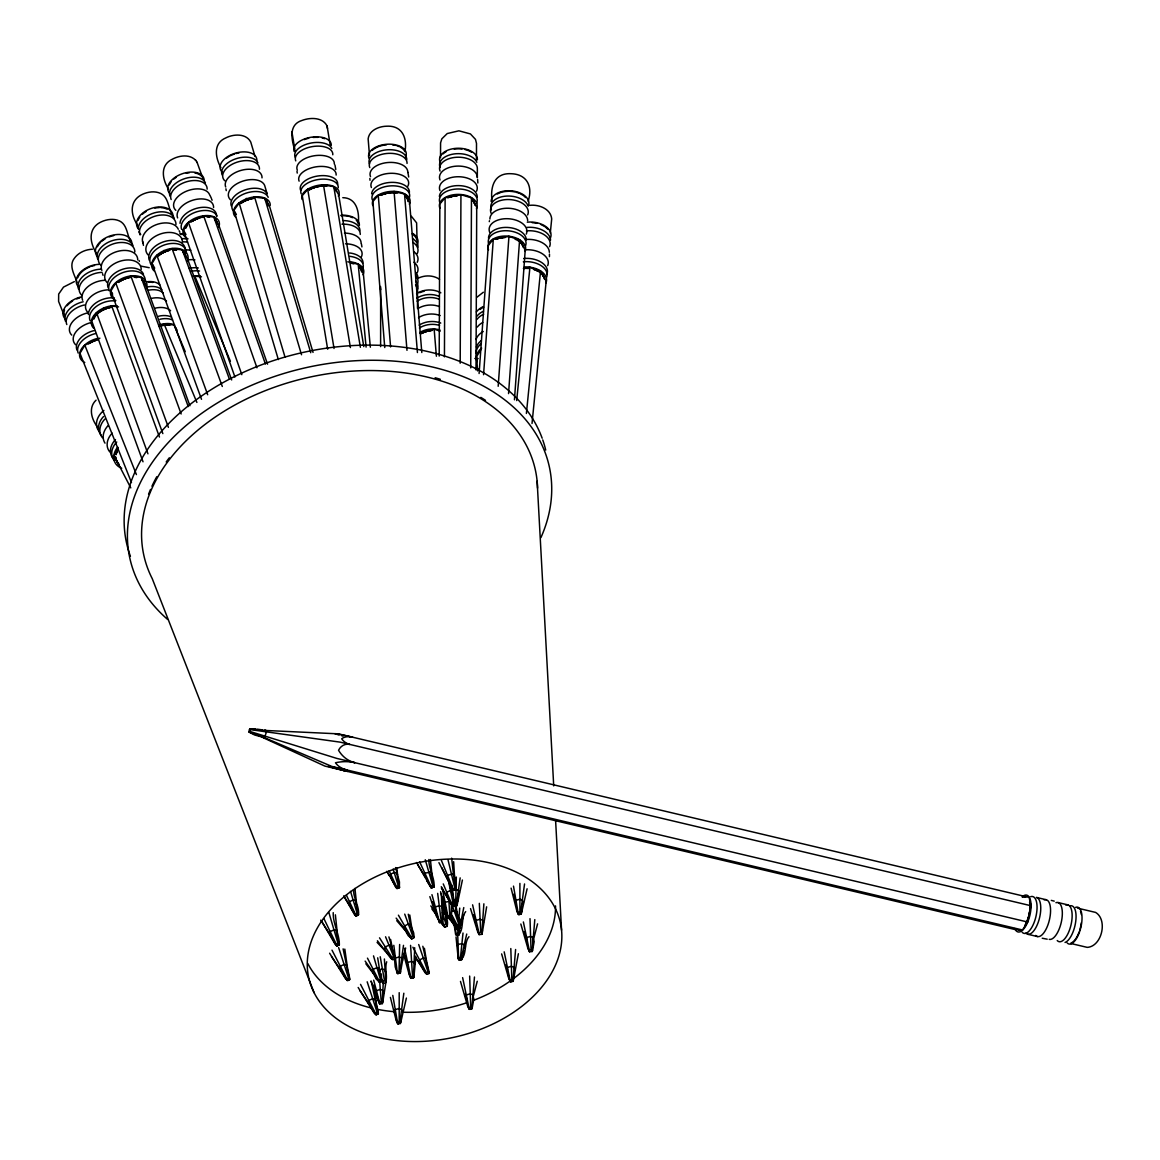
<?xml version="1.0" encoding="UTF-8"?>
<svg xmlns="http://www.w3.org/2000/svg" width="1160" height="1160" viewBox="0 0 1160 1160"><rect width="100%" height="100%" fill="white"/><g stroke="black" fill="none" stroke-linecap="round" stroke-linejoin="round"><path stroke-width="1.5" d="M380.611 346.623L380.654 286.825M402.679 959.987L400.388 972.921L397.416 973.515L395.197 966.874L394.545 959.233L395.734 957.797L399.228 957.101L401.548 957.827L402.679 959.987L405.652 947.981M417.078 241.817L416.614 222.865L411.336 216.238M417.484 308.357L417.498 288.449L415.555 284.794M396.154 918.126L403.796 927.797L408.175 935.641L411.974 938.861L414.062 937.381L413.7 933.003L410.437 924.621L408.276 914.225M439.19 356.062L439.843 204.03L445.121 197.78L460.94 194.706L471.467 197.867L476.716 207.292L476.006 369.967M440.51 157.571L440.583 142.825L441.844 138.823L447.238 133.545L458.911 130.819L470.423 133.922L475.484 139.374L476.513 143.419L476.455 159.804M444.439 356.845L445.121 197.78M460.201 363.211L460.94 194.706M470.728 367.88L471.467 197.867M474.092 200.811L474.092 202.579A16.66 9.918 0.2 0 1 474.904 205.131M451.414 904.206L451.182 917.487L448.963 918.372L445.541 911.528L440.568 891.75M399.2 992.67L399.2 1021.365L400.287 1023.511L397.721 1023.772L396.198 1020.568L390.398 997.397M519.898 883.398L519.912 912.093L520.985 914.239L518.418 914.501L516.91 911.296L511.096 888.125M426.691 880.484L431.245 888.023L434.101 886.791C434.696 877.207 428.605 869.072 428.852 859.502M400.388 972.921L399.04 971.558L399.635 944.486M321.639 921.185L335.226 944.37L337.255 945.965L339.358 944.603C339.358 933.553 332.876 923.911 333.224 912.644M343.723 895.81L354.423 914.471L356.454 916.066L358.556 914.704C359.296 905.902 353.394 898.536 353.553 889.792M390.876 877.917L395.56 886.965L396.865 888.473L399.359 887.777L399.461 881.977L395.546 867.564M455.677 904.191L453.85 904.539L454.082 906.076L457.04 905.496L455.677 904.191L456.315 877.062M532.991 946.183L532.991 941.398L537.587 923.853M549.434 256.65L549.463 254.04M429.852 896.622L436.377 916.212L440.249 922.91L442.467 921.954L442.873 919.59L443.062 897.376M441.8 867.709L452.009 888.589L453.241 890.329L455.764 889.72L456.112 883.587L454.502 875.931L453.647 861.691M442.076 922.403L442.192 920.373M414.685 947.72L413.482 977.894L410.901 978.17L409.291 974.922L403.39 953.491M414.004 972.964L413.482 977.894M465.682 911.63C460.361 917.864 464.754 931.842 456.997 935.54L457.113 933.858M479.095 373.52L488.302 245.485L493.304 239.192L508.95 236.423L519.593 239.975L525.234 249.835L514.446 399.779M492.087 201.564C490.042 186.513 494.377 172.651 511.342 173.725C526.945 174.246 533.121 186.528 528.104 201.347M483.56 374.695L493.304 239.192M458.127 928.188L457.75 933.38L459.157 934.771M498.176 386.28L508.95 236.423M461.129 925.448L461.288 923.259M508.544 393.602L519.593 239.975M522.421 244.905L522.537 243.165M454.241 903.364L452.69 891.359L450.341 890.677L446.934 892.069L446.31 895.651L451.37 904.539L453.908 904.032L454.807 899.464M382.032 982.143L383.757 983.477L385.555 982.781C387.962 976.053 384.337 968.702 386.7 961.785M383.293 981.316L382.278 1003.632L379.712 1003.98L376.884 995.164M442.467 921.954L441.351 893.664M457.75 901.146L458.055 897.637M459.737 908.091L458.795 918.909L461.143 919.691L462.39 921.866M385.903 982.129L384.38 958.972M468.974 936.714C463.507 942.819 467.451 956.754 459.664 960.306L458.243 958.885L460.418 958.131L463.014 933.032M456.039 936.99L458.243 958.885M516.678 400.562L529.917 267.365L540.546 271.135L546.172 281.213L532.019 423.487M526.393 413.467L540.546 271.135M543.359 276.167L543.533 274.442M483.879 903.829L481.748 934.337L479.167 934.627L477.587 931.437L470.525 908.599M550.289 233.117L551.696 218.95C550.841 208.771 538.747 204.319 529.902 205.335M295.133 151.351C291.769 140.49 287.868 124.729 302.093 120.422C310.169 117.349 322.697 117.073 327.091 126.063L330.31 145.551M365.139 961.118L372.346 971.268L376.232 979.083L379.683 982.23L381.771 980.794L381.234 973.849M441.858 923.969L444.541 926.985L447.049 926.39C449.34 918.851 442.685 912.021 443.599 904.409M459.664 960.306L459.838 958.653M474.469 977.024L471.772 1008.91L469.191 1009.214L467.611 1006.024L460.476 981.418M515.605 949.504L512.909 981.404L510.342 981.693L508.762 978.518L501.627 953.911M534.803 919.619L532.106 951.505L529.54 951.809L527.96 948.619L520.826 924.012M453.908 904.032L454.038 902.958M385.555 982.781L385.7 981.606M382.901 1000.326L382.278 1003.632M482.444 930.509L481.748 934.337M413.859 977.431L415.86 956.826M403.839 993.236L399.968 1021.612M524.552 883.963L520.68 912.34M403.506 945.356L399.794 971.805M460.172 877.888L456.431 904.409M513.735 977.532L512.909 981.404M473.251 995.236L472.657 998.803L477.253 981.259M450.79 917.937L451.124 915.994M463.42 953.752L464.072 950.373M489.274 221.632L489.447 220.762M482.111 933.756L486.635 906.844M382.626 1003.009L385.903 982.346M249.82 732.105L250.444 729.06L249.284 729.596L249.023 732.076L254.591 734.976L264.465 737.673L331.774 766.412L1022.482 929.986L1027.601 922.011L1030.921 905.728L1029.138 897.419L338.415 733.845L264.407 730.409L265.945 730.481L266.336 732.322L264.465 737.673L249.023 732.076M401.302 1019.741L400.287 1023.511M522 910.469L520.985 914.239M463.783 907.584L458.504 933.626M513.271 980.823L518.389 953.752M466.726 934.046L461.173 958.407L461.825 959.566M462.405 880.034L457.04 905.496M400.635 1022.946L406.391 998.064M527.104 888.792L521.347 913.674M451.182 917.487L452.357 903.857M460.288 930.566L458.809 935.221M462.245 919.837L463.666 914.689M456.663 905.945L457.2 904.089M400.012 973.385L400.534 971.587M471.772 1008.91L472.207 1007.445M532.106 951.505L532.541 950.04M463.101 955.434L461.462 960.016M472.12 1008.33L473.846 998.919L472.453 994.555L470.09 993.83L466.639 994.86L465.566 996.614M532.469 950.924L534.195 941.514L532.803 937.149L530.439 936.424L526.988 937.454L525.9 939.208M119.755 467.016L114.1 455.721L117.943 447.876M392.312 959.494L391.993 957.522L394.443 956.783L395.096 958.087L393.051 959.624L390.935 958.45L377.435 940.76M450.689 903.104L453.56 901.929M378.928 982.056L378.61 980.04L381.118 979.446L381.771 980.794M411.249 938.715L410.611 937.425L412.685 935.932L414.062 937.381M444.541 926.985L444.222 924.969L445.976 924.201L447.383 925.723M456.967 928.449L459.012 926.941L460.375 928.232L458.316 929.755L456.17 928.42L449.587 918.285L457.591 929.653M383.003 983.26L382.684 981.201L385.236 980.736M379.712 1003.98L376.957 998.383L375.623 992.481L376.724 990.567L380.175 989.422L382.524 990.19L383.786 992.873M379.045 1002.588L381.974 1001.616M118.552 306.892L111.708 306.022L96.555 312.808L91.683 320.885L143.028 461.796M162.85 433.608L110.881 290.986L115.753 282.91L130.906 276.123L141.172 277.428L146.551 286.81L189.906 405.753M99.891 338.183L84.84 345.216L79.953 353.293L131.471 482.546M201.521 399.301L152.018 263.48L156.904 255.403L172.057 248.617L182.323 249.922L187.702 259.303L231.667 379.943M355.351 904.206L356.424 902.422L354.945 888.415M336.516 945.879L335.907 944.791L337.995 943.428L339.358 944.603M355.714 915.98L355.105 914.892L357.193 913.529L358.556 914.704M396.865 888.473L389.688 875.843L390.775 874.06L394.125 872.552L396.387 872.842L397.111 874.829L399.359 887.777M396.241 887.385L398.344 886.022L399.707 887.197M347.058 980.49L346.811 978.851L349.276 978.112L349.537 979.751L347.797 980.562L345.695 978.982L329.614 953.23M375.623 1014.724L375.361 1013.086L377.826 1012.346L378.087 1013.985L376.348 1014.797L374.245 1013.216L358.164 987.479M480.776 349.812L476.688 356.439L477.543 370.895M394.53 1011.259L395.603 1009.49L399.054 1008.518L401.433 1009.302L402.709 1011.839M397.053 1022.453L399.2 1021.365M515.228 901.987L516.316 900.218L519.767 899.246L522.13 900.029L523.407 902.567L522.319 904.321M518.418 914.501L517.795 913.051L519.912 912.093M468.524 1007.909L471.453 1007.039M506.702 969.107L507.79 967.353L511.241 966.323L513.604 967.048L514.88 969.528M509.675 980.403L512.604 979.518M528.873 950.504L531.802 949.634M426.474 974.255L426.286 972.66L428.736 971.92L428.939 973.53L427.199 974.327L425.053 972.718L414.584 955.593M457.185 926.419L456.997 924.81L459.462 924.085L459.65 925.68L457.185 926.419L450.921 916.951M475.325 922.069L476.455 920.301L479.935 919.285L482.27 920.025L483.474 922.534M479.167 934.627L478.906 932.741L481.487 932.452M234.929 377.014L183.396 230.144L188.457 222.531L203.681 215.948L213.846 216.993L218.964 225.663L267.554 364.168M430.795 875.553L431.911 873.857L430.389 859.545M431.245 888.023L431.027 886.472L433.507 885.776L434.101 886.791M278.342 359.571L233.929 210.323L239.177 203.087L254.62 197.099L264.799 198.36L269.714 206.843L313.04 352.408M453.241 890.329L452.675 889.343L454.836 888.125L456.141 889.198M96.062 400.171C87.856 407.856 91.727 420.065 98.049 427.663M456.997 935.54L455.575 934.148L457.75 933.38M457.243 945.719L458.36 944.327L461.81 943.761L464.159 944.603L465.392 946.821L464.29 948.213M396.822 972.399L399.04 971.558M410.307 977.14L413.264 976.401M458.229 893.678L459.389 892.286L458.229 890.213L455.909 889.517L452.414 890.184L451.24 891.576L449.283 882.948M421.805 352.538L409.625 202.725L404.536 194.01L394.081 191.53L378.262 195.3L372.897 201.536L384.757 347.55M444.236 903.596L445.425 902.219L448.92 901.392L449.834 916.298L450.587 916.487M447.629 917.183L449.834 916.298M363.79 346.608L338.647 194.662L333.79 186.673L323.481 184.933L307.719 189.413L302.267 195.663L327.671 349.218M438.944 921.866L441.902 921.026M477.007 297.163L483.343 292.233M159.572 326.105L164.096 324.002L174.072 324.988L185.252 351.712M451.632 911.412L456.054 910.6L459.462 919.764L460.027 925.114M419.195 277.762C425.691 274.964 433.564 275.297 439.51 279.27M74.341 281.619L63.51 287.1L58.681 294.06L58.594 301.411L64.467 316.129A17.98 11.31 -21.7 0 1 64.525 309.995M420.036 333.34L434.159 329.193L440.22 331.107M523.667 268.395L529.917 267.365M92.438 249.226C85.463 249.487 78.344 252.633 74.254 258.433C68.498 265.857 74.675 275.021 77.111 282.344M249.646 729.016L255.823 728.987M250.444 729.06L265.945 730.481M1022.221 897.086L1025.672 897.245M1022.482 929.986L1015.565 929.653L343.621 770.501A43.456 3.016 11.5 0 1 328.309 766.238A42.166 2.929 11.5 0 1 347.101 770.037A24.795 17.168 -12.2 0 1 335.472 762.758A33.06 22.881 -12.2 0 1 354.902 762.7A28.869 26.259 -87.2 0 1 338.546 750.288A11.165 10.164 -87.2 0 1 349.798 744.43A8.787 5.22 32.7 0 1 341.707 738.818A17.762 10.556 32.7 0 1 352.77 737.238A19.865 1.377 11.5 0 0 334.964 733.671A34.466 2.392 11.5 0 0 339.068 735.005M140.983 266.133L149.205 267.699M342.794 197.679C356.845 197.867 359.542 212.294 358.281 223.793M201.463 276.82L194.822 276.167L230.405 361.267M250.575 729.654L340.214 742.154L1030.921 905.728M1047.205 939.18L1042.231 938.237M257.361 729.19L261.957 729.828M1051.293 900.392L1054.237 901.131M343.621 770.501L347.565 771.443M347.754 261.798L358.208 264.277L363.312 273.209L370.359 347.188M1046.262 899.754L1036.46 897.434A18.922 7.757 -76.7 0 1 1038.939 920.112A18.922 7.757 -76.7 0 1 1025.861 933.118M1058.036 902.538L1067.823 904.858M1077.509 908.12L1095.606 912.413C1108.017 919.822 1101.884 946.516 1087.239 947.372L1070.782 943.486M1027.601 922.011L336.893 758.437L250.198 731.539M1019.031 929.812L1020.988 930.277M1027.659 934.235L1037.46 936.555M460.418 958.131L461.173 958.407M262.943 737.601L324.858 766.079L346.144 771.095A35.627 21.17 32.7 0 1 341.881 769.732M391.659 958.189L385.323 950.562L384.497 948.967L385.512 946.879L388.803 945.212L391.065 945.632L394.443 956.783M410.611 937.425L403.796 927.797L404.854 925.767L408.175 924.172L410.437 924.621L411.205 926.274L413.424 936.077M451.37 904.539L441.278 886.689M377.101 942.413L385.743 951.461M195.692 160.341C189.689 153.874 179.147 155.44 172.144 159.311C159.819 165.227 162.24 179.307 168.562 189.196M378.262 980.707L372.346 971.268L373.404 969.238L376.753 967.744L379.074 968.281L380.335 970.877M443.874 925.636L440.771 921.751M392.196 958.682L393.051 959.624M445.077 913.964L450.79 920.576M396.763 920.707L405.014 930.277M456.634 925.39L452.965 920.634M425.909 973.226L418.673 961.524L419.804 959.769L423.139 958.218L425.343 958.435L426.416 960.422L429.301 972.95M346.449 979.432L339.488 967.889L340.576 966.106L343.896 964.54L346.144 964.772L347.318 966.788L349.885 979.17M375.013 1013.666L368.039 1002.124L369.126 1000.34L372.447 998.789L374.695 999.006L375.869 1001.036L378.435 1013.405M355.105 914.892L348.551 903.35L349.624 901.566L352.974 900.073L355.236 900.348L355.961 902.335L358.208 915.284M335.907 944.791L329.353 933.249L330.426 931.465L333.775 929.957L336.037 930.247L338.735 943.515M445.063 912.659L448.456 916.879M411.176 937.845L411.974 938.861M457.432 928.594L458.316 929.755M430.664 887.009L416.512 862.504M365.893 963.83L373.607 973.863M431.897 908.99L437.146 915.936M381.147 980.287L382.336 981.853M414.584 956.246L419.746 963.51M197.069 162.299L202.754 178.118M195.431 159.964L197.331 162.69M430.824 905.902L436.972 914.674M452.675 889.343L438.929 862.634M391.993 957.522L379.523 937.845M360.079 990.901L369.214 1004.139M331.528 956.652L340.663 969.905M442.236 903.307L446.325 909.237M441.409 888.154L447.195 896.868M457.301 927.812L451.501 918.067M379.683 982.23L378.087 979.518M444.657 926.188L445.295 927.159M386.947 871.856L389.89 876.394M344.81 897.84L349.74 905.423M320.682 920.156L330.542 935.322M386.802 871.319L389.688 875.843M410.945 936.772L398.416 915.182M417.687 864.562L425.184 876.771L424.052 874.857L425.169 873.176L430.78 871.943L433.507 885.776M456.997 924.998L457.91 926.492M442.438 907.976L441.365 906.207L439.089 905.815L435.595 906.815L434.391 908.193L435.464 909.947L432.404 901.624M183.396 230.144L185.963 234.494M456.997 924.81L451.994 915.269M426.286 972.66L412.887 947.212M233.929 210.323L236.393 214.556M454.502 875.931L453.415 874.06L451.646 858.154M447.688 878.584L446.6 876.699L447.76 875.104L453.415 874.06L455.575 888.227M375.507 1013.347L376.348 1014.797M375.361 1013.086L360.543 984.376M346.811 978.851L331.992 950.141M346.956 979.112L347.797 980.562M152.018 263.48L154.715 268.177M110.881 290.986L112.665 294.118M414.86 963.989L413.728 962.017L411.423 961.466L407.928 962.351L406.754 963.771L407.885 965.743L404.854 955.492M378.61 980.04L367.459 958.145M444.222 924.969L441.612 920.112M396.589 886.806L389.151 870.856M355.453 914.312L346.39 895.172M336.255 944.211L323.959 918.691M209.989 195.358L211.497 198.577M396.836 887.124L397.604 888.56M355.7 914.631L356.454 916.066M336.501 944.53L337.255 945.965M431.027 886.472L419.645 861.837M452.125 904.756L451.037 902.32M388.904 936.903L395.096 958.087M114.1 455.721L130.79 487.896M179.133 230.71L179.887 232.232M439.51 922.794L435.855 912.253M431.201 886.515L431.984 888.096M451.022 902.437L443.25 883.906M529.54 951.809L528.061 947.938M510.342 981.693L508.863 977.837M469.191 1009.214L467.712 1005.343M453.052 888.821L441.423 860.459M385.83 972.356L384.569 969.673L382.22 968.991L378.798 970.311L379.189 971.92M381.756 979.156L382.684 981.201M410.901 978.17L409.132 973.284M397.721 1023.772L396.43 1019.959M453.27 888.748L453.98 890.416M175.827 327.845L176.508 329.454M164.096 324.002L196.895 402.433M370.91 981.142L375.623 992.481M447.412 916.255L448.209 918.198M373.607 987.001L376.232 993.526M84.84 345.216L136.416 474.585M314.142 992.771L152.25 578.666A200.361 138.678 -12.2 0 1 305.225 378.146A200.361 138.678 -12.2 0 1 537.558 488.113M139.07 260.521L139.374 261.319M385.555 936.787L393.704 956.652M171.578 213.629C168.156 207.031 168.272 196.997 160.602 193.444C155.556 191.11 149.698 191.56 144.594 193.444C130.022 198.679 129.311 212.831 137.446 224.938M184.425 253.025L185.006 254.606M182.323 249.922L229.39 379.059M172.057 248.617L222.299 386.468M163.908 250.429L164.474 252.01M156.904 255.403L207.683 394.733M130.428 241.135C127.005 234.537 127.136 224.504 119.465 220.951C114.419 218.617 108.562 219.081 103.457 220.951C87.899 226.591 88.697 241.439 96.889 254.069M143.289 280.531L143.869 282.112M141.172 277.428L188.239 406.565M130.906 276.123L181.149 413.975M115.753 282.91L168.403 427.344M111.708 306.022L159.471 437.059M103.559 307.835L104.139 309.415M96.555 312.808L147.958 453.836M478.413 933.162L476.688 926.448M458.185 924.578L459.012 926.941M215.818 219.661L216.412 221.328M213.846 216.993L265.423 364.008M203.681 215.948L256.954 367.778M188.457 222.531L241.831 374.665M439.336 921.417L431.94 894.664M379.407 1001.964L373.679 980.171M103.051 275.34L102.529 273.716M404.724 914.123L412.685 935.932M458.736 920.518L459.766 923.534M473.236 914.558L475.991 922.896M211.816 199.418L212.091 200.26M396.807 971.659L397.416 973.515M451.632 903.538L458.736 924.012M418.702 944.53L428.025 971.848M453.488 904.177L454.082 906.076M367.183 981.809L377.101 1012.274M338.618 947.575L348.536 978.039M478.906 932.741L472.599 904.843M524.189 931.639L527.176 941.702M505.992 964.888L507.486 969.919M255.012 156.397L250.749 142.042C246.108 133.139 233.392 133.951 225.736 137.953C212.962 143.318 215.238 157.571 220.951 167.765M266.742 200.868L267.264 202.594M264.799 198.36L310.735 352.712M254.62 197.099L301.527 354.743M246.384 198.36L246.906 200.085M239.177 203.087L285.084 357.324M465.334 994.077L466.842 999.108M455.575 934.148L454.14 924.462M529.221 949.924L523.363 921.954M510.023 979.823L504.179 951.853M468.887 1007.33L462.623 977.634M410.698 976.677L404.564 948.3M393.138 869.072L398.344 886.022M350.523 891.373L357.193 913.529M328.875 912.558L337.995 943.428M517.128 910.687L517.795 913.051M442.961 896.796L444.875 903.785M373.505 955.869L380.364 979.258M448.007 916.734L442.308 888.371M425.271 859.763L432.782 885.704M518.1 912.601L513.488 886.124M397.401 1021.873L392.79 995.396M513.88 894.201L515.635 901.088M445.976 924.201L442.409 912.615L444.729 913.166L445.338 914.79L446.73 924.375M394.473 957.522L394.762 958.755M455.793 933.409L456.228 935.293M448.007 859.807L454.836 888.125M143.448 245.383L142.637 241.367M334.979 164.966L335.776 169.476M454.981 905.394L459.462 924.085M422.834 946.27L428.939 973.53M226.258 190.617L225.91 188.819M458.896 960.045L458.229 955.26M397.213 971.935L393.805 945.313M456.315 912.064L457.011 915.515M390.587 939.397L392.312 948.126M413.467 936.743L413.714 938.034M371.33 981.316L377.826 1012.346M343.113 948.851L349.537 979.751M448.702 882.006L452.806 901.712M445.541 907.787L446.513 913.195M407.914 172.362L408.683 177.001M508.095 973.472L508.602 976.386M361.427 244.006L361.935 246.92M455.982 905.627L457.127 912.587M333.79 186.673L360.368 347.289M323.481 184.933L350.392 347.55M307.719 189.413L334.036 348.493M291.914 131.863L294.742 148.871M424.4 948.256L426.416 960.422M380.219 956.754L384.467 980.519M327.091 126.063L327.497 128.528M377.812 1012.274L378.087 1013.985M411.379 976.589L411.655 978.359M409.77 914.993L411.655 927.101M455.938 933.698L455.213 924.578M451.617 884.906L452.603 895.332M297.236 173.072L296.989 171.216M373.622 985.115L375.869 1001.036M344.81 949.112L347.318 966.788M395.85 1015.653L396.227 1018.523M377.682 957.827L381.118 979.446M459.447 924.752L459.751 927.043M458.606 958.421L457.736 935.409M433.521 885.515L433.738 887.327M338.807 943.486L339.01 945.183M477.615 179.423L477.848 182.99M437.668 893.36L441.162 920.895M510.965 980.649L511.111 981.94M469.814 1008.156L469.959 1009.446M396.836 867.912L397.575 874.915M335.37 914.805L337.226 932.321M370.011 180.25L369.866 178.422M395.85 965.279L396.184 968.731M360.586 266.959L360.76 268.743M358.208 264.277L366.096 347.101M434.159 329.193L436.392 356.221M405.087 150.945C407.29 136.793 401.52 125.207 386.309 126.222C378.769 126.44 369.185 130.369 368.14 138.852L369.504 155.614M406.942 196.562L407.087 198.374A16.66 9.425 -4.6 0 0 405.232 196.243M404.536 194.01L417.426 352.538M394.081 191.53L406.986 350.32M378.262 195.3L390.587 346.927M455.619 887.835L455.764 889.72M381.205 1001.356L379.61 980.403M381.35 980.243L381.437 981.462M446.977 925.158L447.049 926.39M445.571 908.512L445.976 915.747M537.138 481.212L553.712 785.9M555.582 820.163L561.556 930.131A128.803 89.146 -12.2 0 1 378.58 1037.46A128.803 89.146 -12.2 0 1 363.544 883.238A128.803 89.146 -12.2 0 1 561.556 930.131M519.115 913.5L519.187 914.761M412.525 976.212L410.582 945.356M398.416 1022.772L398.489 1024.034M460.274 926.332L460.375 928.232M480.718 932.205L479.326 903.336M398.112 972.08L398.17 973.762M531.034 949.387L530.004 918.647M511.836 979.286L510.806 948.546M470.685 1006.793L469.655 976.053M454.792 904.568L454.836 906.308M412.191 233.885A17.98 11.063 0 0 1 416.599 238.931M415.729 281.213A18.922 11.643 0 0 1 417.209 290.087M380.654 289.406A18.922 11.643 0 0 1 380.161 286.375M415.744 275.892A18.922 11.643 0 0 1 417.209 284.765M412.873 233.493A18.922 11.643 0 0 1 417.238 244.832M412.873 238.8A18.922 11.643 0 0 1 418.021 247.138M415.744 272.586A18.922 11.643 0 0 1 417.991 278.458M413.946 251.749A18.922 11.643 0 0 1 417.223 262.32M413.932 262.189A18.922 11.643 0 0 1 417.209 272.76M412.873 242.28A18.922 11.643 0 0 1 417.223 253.619M148.799 282.214A17.98 10.962 -22.7 0 1 152.874 282.445M158.847 325.09A18.922 11.527 -22.7 0 1 174.551 324.916M159.152 326.41A16.718 10.194 -22.7 0 1 161.922 325.626M163.299 325.351A16.718 10.194 -22.7 0 1 169.809 325.293M175.45 327.932A16.718 10.194 -22.7 0 1 176.915 330.194M159.921 319.261A18.922 11.527 -22.7 0 1 172.492 319.986M145.986 281.894A18.922 11.527 -22.7 0 1 159.732 284.809M146.479 287.129A18.922 11.527 -22.7 0 1 161.791 289.739M158.644 316.201A18.922 11.527 -22.7 0 1 171.201 316.912M151.221 298.424A18.922 11.527 -22.7 0 1 166.518 301.049M155.266 308.125A18.922 11.527 -22.7 0 1 170.578 310.735M147.842 290.348A18.922 11.527 -22.7 0 1 163.139 292.973M160.631 325.989A16.66 10.15 -22.7 0 1 168.649 325.177M419.732 292.712A17.98 13.166 -4.7 0 1 424.082 291.262M419.76 332.572A18.922 13.862 -4.7 0 1 439.915 329.991M421.152 333.775A16.718 12.238 -4.7 0 1 431.926 330.556M419.384 328.005A18.922 13.862 -4.7 0 1 439.538 325.409M418.528 317.651A18.922 13.862 -4.7 0 1 440.133 315.578M419.151 325.148A18.922 13.862 -4.7 0 1 440.757 323.075M417.788 308.661A18.922 13.862 -4.7 0 1 439.393 306.588M416.556 293.611A18.922 13.862 -4.7 0 1 440.843 292.827M416.933 298.178A18.922 13.862 -4.7 0 1 438.538 296.09M417.179 301.165A18.922 13.862 -4.7 0 1 438.784 299.091M422.428 333.079A16.66 12.194 -4.7 0 1 430.563 330.687M180.931 234.363A17.98 10.962 -22.7 0 1 183.599 234.61M192.705 276.37A18.922 11.527 -22.7 0 1 200.26 275.805M190.646 271.425A18.922 11.527 -22.7 0 1 199.563 271.048M179.785 233.725A18.922 11.527 -22.7 0 1 184.063 233.972M181.844 238.655A18.922 11.527 -22.7 0 1 186.122 238.902M189.356 268.366A18.922 11.527 -22.7 0 1 198.287 267.974M186.571 249.965A18.922 11.527 -22.7 0 1 190.849 250.212M187.543 259.985A18.922 11.527 -22.7 0 1 194.909 259.898M183.193 241.889A18.922 11.527 -22.7 0 1 187.485 242.136M341.083 215.716A17.98 10.469 -5.4 0 1 348.609 216.369M349.972 216.731A17.98 10.469 -5.4 0 1 352.481 217.674M356.323 220.284A17.98 10.469 -5.4 0 1 357.976 222.749M350.407 261.812A18.922 11.02 -5.4 0 1 363.022 274.789M351.132 263.276A16.718 9.729 -5.4 0 1 353.742 263.885M359.644 267.192A16.718 9.729 -5.4 0 1 361.615 271.991M349.885 256.345A18.922 11.02 -5.4 0 1 362.5 269.323M341.113 215.165A18.922 11.02 -5.4 0 1 359.382 225.402M343.273 220.588A18.922 11.02 -5.4 0 1 359.904 230.855M349.566 252.952A18.922 11.02 -5.4 0 1 362.978 263.03M345.492 243.817A18.922 11.02 -5.4 0 1 361.325 256.983M344.462 233.102A18.922 11.02 -5.4 0 1 361.094 243.368M341.968 224.185A18.922 11.02 -5.4 0 1 360.252 234.436M358.904 266.568A16.66 9.7 -5.4 0 1 361.543 271.193M532.164 222.662A17.98 11.121 5.7 0 1 536.804 223.314M541.125 224.692A17.98 11.121 5.7 0 1 544.852 226.693M545.896 227.462A17.98 11.121 5.7 0 1 547.694 229.173M524.422 266.945A18.922 11.701 5.7 0 1 545.954 282.851M527.698 268.337A16.718 10.338 5.7 0 0 523.392 268.438A16.66 10.309 5.7 0 1 529.25 268.511M533.397 269.308A16.718 10.338 5.7 0 1 543.822 276.993M523.334 261.798A18.922 11.701 5.7 0 1 546.49 277.574M527.278 222.183A18.922 11.701 5.7 0 1 550.42 237.945M526.756 227.447A18.922 11.701 5.7 0 1 550.536 240.221M523.667 258.52A18.922 11.701 5.7 0 1 546.809 274.296M524.523 249.893A18.922 11.701 5.7 0 1 547.665 265.669M525.553 239.525A18.922 11.701 5.7 0 1 549.332 252.3M526.408 230.898A18.922 11.701 5.7 0 1 549.564 246.674M534.803 269.801A16.66 10.309 5.7 0 1 537.312 270.86M541.372 273.659A16.66 10.309 5.7 0 1 544.272 278.864M121.728 468.234A18.922 14.341 -27.4 0 1 117.725 447.078M118.131 463.304A16.718 12.673 -27.4 0 1 115.84 457.141M116.304 453.603A16.718 12.673 -27.4 0 1 117.812 450.08M114.303 460.636A18.922 14.341 -27.4 0 1 116.74 441.989M99.078 431.274A18.922 14.341 -27.4 0 1 103.878 410.437M101.094 435.174A18.922 14.341 -27.4 0 1 103.53 416.527M113.042 458.214A18.922 14.341 -27.4 0 1 115.478 439.553M104.994 443.135A18.922 14.341 -27.4 0 1 108.184 425.488M109.722 451.82A18.922 14.341 -27.4 0 1 112.157 433.159M102.428 437.74A18.922 14.341 -27.4 0 1 104.864 419.079M118.9 464.029A16.66 12.615 -27.4 0 1 115.971 458.185M116.101 454.705A16.66 12.615 -27.4 0 1 117.29 451.167M226.533 158.151A17.98 10.396 -16.6 0 1 228.94 156.542M230.245 155.817A17.98 10.396 -16.6 0 1 234.523 154.019M236.017 153.555A17.98 10.396 -16.6 0 1 239.061 152.874M235.581 216.993A18.922 10.947 -16.6 0 1 247.674 198.418A18.922 10.947 -16.6 0 1 270.222 205.436M240.729 203.45A16.718 9.671 -16.6 0 1 252.387 198.534M266.176 201.144A16.718 9.671 -16.6 0 1 268.076 205.798M265.669 199.418A16.718 9.671 -16.6 0 1 267.148 201.564M234.015 211.714A18.922 10.947 -16.6 0 1 243.803 194.01A18.922 10.947 -16.6 0 1 268.192 197.316M230.463 199.795A18.922 10.947 -16.6 0 1 240.25 182.091A18.922 10.947 -16.6 0 1 264.639 185.397L267.206 194.039A18.922 10.947 -16.6 0 0 245.137 189.863A18.922 10.947 -16.6 0 0 231.347 206.001M225.692 187.006A18.922 10.947 -16.6 0 1 241.86 170.172A18.922 10.947 -16.6 0 1 262.015 177.871M224.808 180.8A18.922 10.947 -16.6 0 1 236.915 162.226A18.922 10.947 -16.6 0 1 259.449 169.244M222.213 172.086A18.922 10.947 -16.6 0 1 234.32 153.512A18.922 10.947 -16.6 0 1 256.853 160.515M222.096 174.913A18.922 10.947 -16.6 0 1 235.886 158.775A18.922 10.947 -16.6 0 1 257.955 162.951M240.831 203.42A16.66 9.628 -16.6 0 1 253.88 198.36M265.452 200.607A16.66 9.628 -16.6 0 1 268.004 205.001M443.12 153.903A17.98 10.701 0.2 0 1 446.063 151.743M454.227 149.103A17.98 10.701 0.2 0 1 462.013 149.031M465.015 149.553A17.98 10.701 0.2 0 1 471.482 152.149M439.887 208.278A18.922 11.266 0.2 0 1 458.708 194.401A18.922 11.266 0.2 0 1 476.441 208.873M447.833 197.867A16.718 9.947 0.2 0 1 457.214 195.736A16.66 9.918 0.2 0 0 449.123 197.36M472.947 200.926A16.718 9.947 0.2 0 1 474.527 203.348M439.915 202.855A18.922 11.266 0.2 0 1 458.736 188.979A18.922 11.266 0.2 0 1 476.47 203.45M439.974 190.602A18.922 11.266 0.2 0 1 458.795 176.74A18.922 11.266 0.2 0 1 476.513 191.212M439.393 196.562A18.922 11.266 0.2 0 1 458.751 185.614A18.922 11.266 0.2 0 1 477.238 197.186M440.017 179.959A18.922 11.266 0.2 0 1 456.358 166.141A18.922 11.266 0.2 0 1 477.325 177.654L477.354 168.78A18.922 11.266 0.2 0 0 456.402 157.267A18.922 11.266 0.2 0 0 440.06 171.085M440.089 162.125A18.922 11.266 0.2 0 1 456.446 148.306A18.922 11.266 0.2 0 1 477.398 159.819M440.075 167.533A18.922 11.266 0.2 0 1 453.98 153.961A18.922 11.266 0.2 0 1 476.847 162.299M304.312 139.606A17.98 9.585 -9.4 0 1 308.69 138.228M313.316 137.46A17.98 9.585 -9.4 0 1 317.898 137.358M322.103 137.938A17.98 9.585 -9.4 0 1 324.568 138.678M302.151 199.506A18.922 10.078 -9.4 0 1 321.291 184.904A18.922 10.078 -9.4 0 1 338.329 196.127M309.285 189.849A16.718 8.903 -9.4 0 1 319.754 186.267M321.189 186.093A16.718 8.903 -9.4 0 1 325.452 186.006M335.153 189.298A16.718 8.903 -9.4 0 1 336.632 191.327M301.223 193.88A18.922 10.078 -9.4 0 1 317.912 179.582A18.922 10.078 -9.4 0 1 338.242 187.789M299.12 181.163A18.922 10.078 -9.4 0 1 315.796 166.866A18.922 10.078 -9.4 0 1 336.139 175.059M300.643 190.37A18.922 10.078 -9.4 0 1 317.332 176.073A18.922 10.078 -9.4 0 1 337.661 184.28M297.293 170.1A18.922 10.078 -9.4 0 1 313.969 155.803A18.922 10.078 -9.4 0 1 334.312 163.995M294.219 151.569A18.922 10.078 -9.4 0 1 310.909 137.272A18.922 10.078 -9.4 0 1 331.252 145.464M295.147 157.18A18.922 10.078 -9.4 0 1 309.415 143.376A18.922 10.078 -9.4 0 1 331.76 148.494M295.757 160.877A18.922 10.078 -9.4 0 1 312.446 146.581A18.922 10.078 -9.4 0 1 332.789 154.773M309.387 189.819A16.66 8.874 -9.4 0 1 319.841 186.281M321.276 186.122A16.66 8.874 -9.4 0 1 326.873 186.151M334.428 188.761A16.66 8.874 -9.4 0 1 336.226 190.675M372.186 150.409A17.98 10.179 -4.6 0 1 386.439 144.826M392.631 144.899A17.98 10.179 -4.6 0 1 395.531 145.406M396.894 145.768A17.98 10.179 -4.6 0 1 399.402 146.696M400.519 147.248A17.98 10.179 -4.6 0 1 404.898 151.67M372.867 205.595A18.922 10.715 -4.6 0 1 391.877 191.371A18.922 10.715 -4.6 0 1 409.335 204.247M380.959 195.243A16.718 9.469 -4.6 0 1 396.096 192.792M405.971 196.852A16.718 9.469 -4.6 0 1 407.928 201.521M405.826 195.039A16.718 9.469 -4.6 0 1 407.363 197.273M372.418 200.042A18.922 10.715 -4.6 0 1 391.427 185.832A18.922 10.715 -4.6 0 1 408.885 198.708M371.403 187.529A18.922 10.715 -4.6 0 1 390.398 173.304A18.922 10.715 -4.6 0 1 407.856 186.194M371.664 193.836A18.922 10.715 -4.6 0 1 391.137 182.381A18.922 10.715 -4.6 0 1 409.408 192.458M370.519 176.639A18.922 10.715 -4.6 0 1 387.048 162.603A18.922 10.715 -4.6 0 1 407.784 172.492M369.039 158.398A18.922 10.715 -4.6 0 1 388.034 144.188A18.922 10.715 -4.6 0 1 405.492 157.064M369.489 163.937A18.922 10.715 -4.6 0 1 386.019 149.901A18.922 10.715 -4.6 0 1 406.739 159.79M369.779 167.562A18.922 10.715 -4.6 0 1 386.309 153.526A18.922 10.715 -4.6 0 1 407.044 163.415M382.249 194.692A16.66 9.425 -4.6 0 1 393.341 192.647M394.762 192.705A16.66 9.425 -4.6 0 1 397.532 193.038M97.368 246.775A17.98 11.571 -20 0 1 100.398 242.556M101.427 241.585A17.98 11.571 -20 0 1 105.024 238.96M109.214 236.915A17.98 11.571 -20 0 1 113.709 235.611M115.768 300.425A18.922 12.18 -20 0 1 124.033 277.646A18.922 12.18 -20 0 1 146.349 288.623M118.363 282.431A16.718 10.759 -20 0 1 128.745 277.748M134.27 277.312A16.718 10.759 -20 0 1 136.807 277.617M142.709 280.517A16.718 10.759 -20 0 1 144.855 285.664M109.301 290.856A18.922 12.18 -20 0 1 124.599 272.005A18.922 12.18 -20 0 1 145.203 280.387M100.746 265.118A18.922 12.18 -20 0 1 111.897 244.368A18.922 12.18 -20 0 1 134.85 251.952M97.831 257.099A18.922 12.18 -20 0 1 108.982 236.35A18.922 12.18 -20 0 1 131.921 243.933M97.774 259.26A18.922 12.18 -20 0 1 110.737 241.193A18.922 12.18 -20 0 1 133.081 245.644M108.199 287.839A18.922 12.18 -20 0 1 121.162 269.787A18.922 12.18 -20 0 1 143.492 274.224M101.834 270.382A18.922 12.18 -20 0 1 117.131 251.517A18.922 12.18 -20 0 1 137.736 259.898M107.112 282.576A18.922 12.18 -20 0 1 118.262 261.841A18.922 12.18 -20 0 1 141.215 269.425M119.596 281.59A16.66 10.715 -20 0 1 130.239 277.53M141.955 279.923A16.66 10.715 -20 0 1 144.739 284.78M169.273 184.947A17.98 10.73 -19.3 0 1 171.085 181.888M173.913 179.002A17.98 10.73 -19.3 0 1 176.276 177.277M186.267 173.231A17.98 10.73 -19.3 0 1 189.268 172.782M194.88 172.971A17.98 10.73 -19.3 0 1 201.1 175.769M188.036 238.873A18.922 11.296 -19.3 0 1 196.808 217.486A18.922 11.296 -19.3 0 1 218.704 227.374M185.701 228.389A16.718 9.976 -19.3 0 1 187.383 225.548M191.067 222.038A16.718 9.976 -19.3 0 1 200.1 217.819A16.66 9.947 -19.3 0 0 192.299 221.241M201.492 217.486A16.718 9.976 -19.3 0 1 204.29 217.079M206.987 216.993A16.718 9.976 -19.3 0 1 209.511 217.239M215.296 219.863A16.718 9.976 -19.3 0 1 216.833 222.038M214.716 218.181A16.718 9.976 -19.3 0 1 216.238 220.371M181.685 229.448A18.922 11.296 -19.3 0 1 195.011 212.381A18.922 11.296 -19.3 0 1 217.094 216.166M171.172 199.52A18.922 11.296 -19.3 0 1 186.862 181.671A18.922 11.296 -19.3 0 1 207.132 189.152M169.954 193.546A18.922 11.296 -19.3 0 1 181.554 174A18.922 11.296 -19.3 0 1 204.174 180.713M170.012 196.17A18.922 11.296 -19.3 0 1 183.338 179.104A18.922 11.296 -19.3 0 1 205.421 182.888M180.032 223.344A18.922 11.296 -19.3 0 1 198.636 207.843A18.922 11.296 -19.3 0 1 216.514 215.905M177.625 217.906A18.922 11.296 -19.3 0 1 193.314 200.056A18.922 11.296 -19.3 0 1 213.585 207.553M175.841 210.351A18.922 11.296 -19.3 0 1 185.165 191.762A18.922 11.296 -19.3 0 1 209.539 194.59M214.571 219.312A16.66 9.947 -19.3 0 1 217.21 223.807M67.077 305.718A17.98 11.31 -21.7 0 1 72.602 301.035M76.763 298.918A17.98 11.31 -21.7 0 1 79.736 297.902M84.767 362.486A18.922 11.905 -21.7 0 1 80.953 349.783A18.922 11.905 -21.7 0 1 97.759 338.372M89.726 343.084A16.718 10.512 -21.7 0 1 97.744 339.822M78.184 353.075A18.922 11.905 -21.7 0 1 95.816 333.5M65.38 319.087A18.922 11.905 -21.7 0 1 81.229 296.902M65.525 321.349A18.922 11.905 -21.7 0 1 83.172 301.774M76.966 350.044A18.922 11.905 -21.7 0 1 94.612 330.469M71.761 335.11A18.922 11.905 -21.7 0 1 87.623 312.924M75.574 344.68A18.922 11.905 -21.7 0 1 91.437 322.494M66.802 324.539A18.922 11.905 -21.7 0 1 84.448 304.964M88.653 343.824A16.66 10.484 -21.7 0 1 96.44 340.185M138.069 220.356A17.98 11.571 -20 0 1 139.809 217.108M142.564 214.078A17.98 11.571 -20 0 1 146.174 211.454M154.846 208.104A17.98 11.571 -20 0 1 159.34 207.611M160.776 207.625A17.98 11.571 -20 0 1 167.098 209.148M154.019 270.875A18.922 12.18 -20 0 1 167.518 249.356A18.922 12.18 -20 0 1 187.485 261.116M158.471 255.794A16.718 10.759 -20 0 1 169.897 250.226M174.072 249.777A16.718 10.759 -20 0 1 176.712 249.907A16.66 10.715 -20 0 0 172.782 249.879M183.846 253.011A16.718 10.759 -20 0 1 185.455 255.374M152.25 266.031A18.922 12.18 -20 0 1 163.4 245.296A18.922 12.18 -20 0 1 186.354 252.88M140.084 234.929A18.922 12.18 -20 0 1 155.382 216.079A18.922 12.18 -20 0 1 175.987 224.445M138.968 229.593A18.922 12.18 -20 0 1 150.118 208.844A18.922 12.18 -20 0 1 173.072 216.427M140.737 234.436A18.922 12.18 -20 0 1 138.924 231.754M138.315 228.607A18.922 12.18 -20 0 1 154.237 212.904A18.922 12.18 -20 0 1 174.218 218.124M149.335 260.333A18.922 12.18 -20 0 1 164.647 241.483A18.922 12.18 -20 0 1 185.252 249.864M148.262 255.069A18.922 12.18 -20 0 1 159.413 234.335A18.922 12.18 -20 0 1 182.367 241.918M142.97 242.861A18.922 12.18 -20 0 1 155.933 224.808A18.922 12.18 -20 0 1 178.278 229.245M158.572 255.765A16.66 10.715 -20 0 1 168.577 250.575M183.106 252.416A16.66 10.715 -20 0 1 185.89 257.274M77.72 277.762A17.98 11.571 -20 0 1 90.016 266.814M91.495 266.293A17.98 11.571 -20 0 1 94.511 265.51M93.684 328.294A18.922 12.18 -20 0 1 96.077 312.968A18.922 12.18 -20 0 1 117.276 305.805M93.946 319.043A16.718 10.759 -20 0 1 95.555 316.027M96.324 315.056A16.718 10.759 -20 0 1 98.136 313.2M99.165 312.33A16.718 10.759 -20 0 1 109.547 307.646M90.103 320.755A18.922 12.18 -20 0 1 96.048 306.632A18.922 12.18 -20 0 1 115.507 300.947M78.633 286.998A18.922 12.18 -20 0 1 79.996 272.731A18.922 12.18 -20 0 1 99.238 264.349M78.575 289.159A18.922 12.18 -20 0 1 100.993 269.192M88.392 314.592A18.922 12.18 -20 0 1 114.405 297.931M82.635 300.266A18.922 12.18 -20 0 1 105.052 280.314M87.913 312.475A18.922 12.18 -20 0 1 89.291 298.207A18.922 12.18 -20 0 1 108.518 289.84M81.548 295.017A18.922 12.18 -20 0 1 82.925 280.749A18.922 12.18 -20 0 1 102.153 272.368M97.281 314.07A16.66 10.715 -20 0 1 111.041 307.429M497.307 194.01A17.98 10.991 4.1 0 1 501.018 192.415M502.396 192.038A17.98 10.991 4.1 0 1 508.428 191.313M509.994 191.327A17.98 10.991 4.1 0 1 514.634 191.907M516.127 192.27A17.98 10.991 4.1 0 1 518.97 193.198M520.289 193.778A17.98 10.991 4.1 0 1 522.696 195.112M523.755 195.866A17.98 10.991 4.1 0 1 525.553 197.519M488.534 249.864A18.922 11.571 4.1 0 1 506.732 236.06A18.922 11.571 4.1 0 1 525.03 251.459M496.001 239.351A16.718 10.223 4.1 0 1 505.282 237.394A16.66 10.194 4.1 0 0 497.277 238.858M515.083 239.149A16.718 10.223 4.1 0 1 522.885 245.717M488.911 244.542A18.922 11.571 4.1 0 1 507.108 230.738A18.922 11.571 4.1 0 1 525.408 246.137M489.781 232.522A18.922 11.571 4.1 0 1 507.978 218.718A18.922 11.571 4.1 0 1 526.277 234.117M488.505 238.206A18.922 11.571 4.1 0 1 507.34 227.432A18.922 11.571 4.1 0 1 526.277 239.844M489.882 219.037A18.922 11.571 4.1 0 1 508.733 208.263A18.922 11.571 4.1 0 1 527.669 220.675M491.144 201.536A18.922 11.571 4.1 0 1 512.459 190.965A18.922 11.571 4.1 0 1 528.293 206.146M491.405 209.873A18.922 11.571 4.1 0 1 504.716 196.243A18.922 11.571 4.1 0 1 527.887 205.45M491.159 213.353A18.922 11.571 4.1 0 1 509.356 199.549A18.922 11.571 4.1 0 1 527.655 214.948M520.419 242.454A16.66 10.194 4.1 0 1 523.348 247.544M475.484 368.88A18.922 13.818 -3.4 0 1 478.775 368.967M474.875 358.498A18.922 13.818 -3.4 0 1 478.152 358.585M167.635 619.44A214.673 148.582 -12.2 0 1 307.327 367.372A214.673 148.582 -12.2 0 1 540.893 537.66M130.428 556.307A214.673 148.582 -12.2 0 1 284.969 357.048A214.673 148.582 -12.2 0 1 542.155 438.219M542.75 439.887A214.673 148.582 -12.2 0 1 545.707 450.065M148.582 494.262A200.361 138.678 -12.2 0 1 150.524 489.433M151.946 486.228A200.361 138.678 -12.2 0 1 156.788 476.716M166.199 461.97A200.361 138.678 -12.2 0 1 169.316 457.794M435.145 377.754A200.361 138.678 -12.2 0 1 440.336 379.291M480.834 397.387A200.361 138.678 -12.2 0 1 485.503 400.374M555.524 905.887A128.803 89.146 -12.2 0 1 513.822 978.373M511.038 980.432A128.803 89.146 -12.2 0 1 472.772 1000.63M466.189 1002.951A128.803 89.146 -12.2 0 1 403.752 1012.245M394.777 1011.752A128.803 89.146 -12.2 0 1 377.261 1009.302M372.259 1008.214A128.803 89.146 -12.2 0 1 307.82 963.539M479.993 309.43A17.98 13.137 -3.4 0 1 483.676 307.212M476.977 361.644A18.922 13.818 -3.4 0 1 481.661 348.116M476.006 353.495A18.922 13.818 -3.4 0 1 481.385 343.519M475.962 339.503A18.922 13.818 -3.4 0 1 483.271 331.485M477.267 327.076A18.922 13.818 -3.4 0 1 482.72 322.451M476.354 311.938A18.922 13.818 -3.4 0 1 483.198 306.632M476.629 316.535A18.922 13.818 -3.4 0 1 483.474 311.214M476.412 347.029A18.922 13.818 -3.4 0 1 481.212 340.649M476.818 319.536A18.922 13.818 -3.4 0 1 483.647 314.23M1080.525 911.368A17.98 7.366 -76.7 0 1 1081.337 914.515M1081.309 922.809A17.98 7.366 -76.7 0 1 1079.641 930.421M1079.148 931.871A17.98 7.366 -76.7 0 1 1076.103 938.222M1075.421 939.237A17.98 7.366 -76.7 0 1 1071.13 942.964M1022.409 896.651A18.922 7.757 -76.7 0 1 1029.877 915.428A18.922 7.757 -76.7 0 1 1014.783 928.522M1029.804 903.219A16.718 6.859 -76.7 0 1 1030.022 905.583M1030.051 906.844A16.718 6.859 -76.7 0 1 1026.165 923.113M1020.307 929.667A16.718 6.859 -76.7 0 1 1018.465 929.798M1022.279 930.131A16.718 6.859 -76.7 0 1 1020.423 930.262M1030.645 896.68A18.922 7.757 -76.7 0 1 1035.865 916.849A18.922 7.757 -76.7 0 1 1022.134 932.234M1044.174 899.885A18.922 7.757 -76.7 0 1 1049.38 920.039A18.922 7.757 -76.7 0 1 1035.662 935.438M1075.624 907.337A18.922 7.757 -76.7 0 1 1080.844 927.492A18.922 7.757 -76.7 0 1 1067.128 942.891M1069.65 905.931A18.922 7.757 -76.7 0 1 1075.755 921.258A18.922 7.757 -76.7 0 1 1065.039 942.457M1055.934 902.683A18.922 7.757 -76.7 0 1 1061.661 920.416A18.922 7.757 -76.7 0 1 1049.22 939.339M1065.736 905.003A18.922 7.757 -76.7 0 1 1070.956 925.158A18.922 7.757 -76.7 0 1 1057.224 940.542M343.142 736.15A34.466 2.392 11.5 0 1 341.707 735.759M1029.587 902.262A16.66 6.829 -76.7 0 1 1030.007 905.684M1030.022 906.961A16.66 6.829 -76.7 0 1 1027.209 920.721M1026.672 921.968A16.66 6.829 -76.7 0 1 1024.889 925.288M340.46 769.182A35.627 21.17 32.7 0 1 339.039 768.587"/></g></svg>
